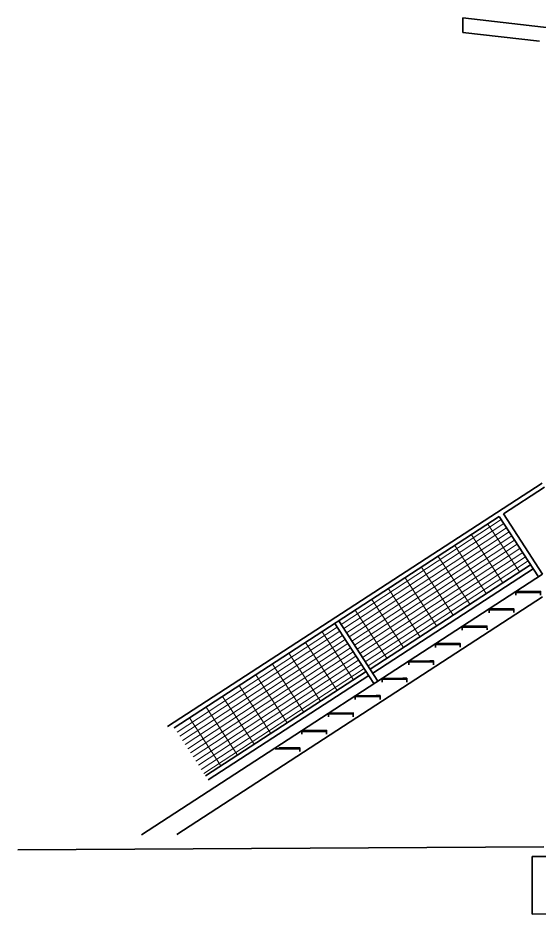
# Model space of a CAD drawing. Header units: inches. Extents: x 2738.4 to 2810.4, y -1117 to -1088.
# Drawn here: x 2738.4 to 2749.23, y -1114.01 to -1095.36 of the extents above; entities that cross this region are included whole.
import ezdxf

# ---------------------------------------------------------------- set-up
doc = ezdxf.new("R2010")
doc.units = ezdxf.units.IN
doc.header["$MEASUREMENT"] = 0
for name, color, linetype, lineweight in [('A-ELEV-MBE1', 7, 'Continuous', 35), ('A-ELEV-PATT', 8, 'Continuous', 18), ('A-SECT-MCUT', 7, 'Continuous', 35)]:
    doc.layers.add(name, color=color, linetype=linetype, lineweight=lineweight)

msp = doc.modelspace()

# ---------------------------------------------------------------- hatches: boundary and pattern name
at = {"layer": 'A-ELEV-PATT'}
h = msp.add_hatch(dxfattribs=at)
h.set_pattern_fill('GRATE', color=256, scale=0.129535, angle=123.3032, style=0)
h.set_pattern_definition([(213.303195, (3346.79665, -1214.13903), (0.056454312, -0.085933034), []), (303.303195, (3346.79665, -1214.13903), (0.34373214, 0.22581725), [])])
h.paths.add_polyline_path([(2749.057, -1106.74), (2748.406, -1105.739), (2745.068, -1107.91), (2745.719, -1108.911)])
h.paths.add_polyline_path([(2744.985, -1107.964), (2741.646, -1110.135), (2742.297, -1111.136), (2745.636, -1108.965)])

# ---------------------------------------------------------------- linework, layer by layer
at = {"layer": 'A-ELEV-MBE1'}
for p, q in [((2749.294, -1105.043), (2741.509, -1110.106)), ((2749.348, -1105.126), (2748.49, -1105.684)), ((2748.406, -1105.739), (2741.646, -1110.135)), ((2749.057, -1106.74), (2745.719, -1108.911)), ((2749.112, -1106.823), (2745.773, -1108.994)), ((2749.304, -1106.936), (2740.963, -1112.361)), ((2749.306, -1107.41), (2741.7, -1112.357)), ((2748.748, -1107.317), (2749.263, -1107.315)), ((2748.827, -1107.297), (2749.183, -1107.295)), ((2748.192, -1107.679), (2748.707, -1107.676)), ((2748.271, -1107.659), (2748.627, -1107.657)), ((2747.636, -1108.041), (2748.151, -1108.038)), ((2747.715, -1108.02), (2748.071, -1108.018)), ((2747.08, -1108.402), (2747.594, -1108.4)), ((2747.159, -1108.382), (2747.515, -1108.38)), ((2746.603, -1108.744), (2746.959, -1108.742)), ((2746.524, -1108.764), (2747.038, -1108.761)), ((2745.636, -1108.965), (2742.297, -1111.136)), ((2745.69, -1109.048), (2742.352, -1111.219)), ((2745.967, -1109.126), (2746.482, -1109.123)), ((2746.047, -1109.105), (2746.402, -1109.103)), ((2745.411, -1109.487), (2745.926, -1109.485)), ((2745.491, -1109.467), (2745.846, -1109.465)), ((2744.855, -1109.849), (2745.37, -1109.846)), ((2744.935, -1109.829), (2745.29, -1109.827)), ((2744.299, -1110.211), (2744.814, -1110.208)), ((2744.379, -1110.19), (2744.734, -1110.188)), ((2743.743, -1110.572), (2744.258, -1110.57)), ((2743.823, -1110.552), (2744.178, -1110.55))]:
    msp.add_line(p, q, dxfattribs=at)
for points in [[(2749.22, -1106.99), (2748.406, -1105.739)], [(2749.304, -1106.936), (2748.49, -1105.684)], [(2744.985, -1107.964), (2745.799, -1109.215)], [(2745.068, -1107.91), (2745.882, -1109.161)]]:
    msp.add_lwpolyline(points, dxfattribs=at)
at = {"layer": 'A-SECT-MCUT'}
msp.add_line((2747.65, -1095.659), (2747.648, -1095.358), dxfattribs=at)
for points in [[(2761.607, -1096.97), (2747.648, -1095.358)], [(2749.245, -1095.844), (2747.65, -1095.659)], [(2748.748, -1107.377), (2748.748, -1107.297), (2748.827, -1107.297)], [(2749.263, -1107.374), (2749.263, -1107.295), (2749.183, -1107.295)], [(2748.192, -1107.739), (2748.192, -1107.659), (2748.271, -1107.659)], [(2748.707, -1107.736), (2748.707, -1107.656), (2748.627, -1107.657)], [(2747.636, -1108.1), (2747.636, -1108.021), (2747.715, -1108.02)], [(2748.151, -1108.098), (2748.15, -1108.018), (2748.071, -1108.018)], [(2747.08, -1108.462), (2747.079, -1108.382), (2747.159, -1108.382)], [(2747.595, -1108.459), (2747.594, -1108.38), (2747.515, -1108.38)], [(2746.524, -1108.824), (2746.523, -1108.744), (2746.603, -1108.744)], [(2747.039, -1108.821), (2747.038, -1108.741), (2746.959, -1108.742)], [(2745.968, -1109.185), (2745.967, -1109.106), (2746.047, -1109.105)], [(2746.483, -1109.183), (2746.482, -1109.103), (2746.402, -1109.103)], [(2745.412, -1109.547), (2745.411, -1109.467), (2745.491, -1109.467)], [(2745.927, -1109.544), (2745.926, -1109.465), (2745.846, -1109.465)], [(2744.856, -1109.909), (2744.855, -1109.829), (2744.935, -1109.829)], [(2745.37, -1109.906), (2745.37, -1109.826), (2745.29, -1109.827)], [(2744.299, -1110.27), (2744.299, -1110.191), (2744.379, -1110.19)], [(2744.814, -1110.268), (2744.814, -1110.188), (2744.734, -1110.188)], [(2744.258, -1110.629), (2744.258, -1110.55), (2744.178, -1110.55)], [(2738.397, -1112.673), (2749.334, -1112.615)]]:
    msp.add_lwpolyline(points, dxfattribs=at)
msp.add_lwpolyline([(2749.086, -1112.816), (2749.883, -1112.812), (2749.889, -1114.007), (2749.092, -1114.012)], close=True, dxfattribs=at)

doc.saveas('drawing.dxf')
